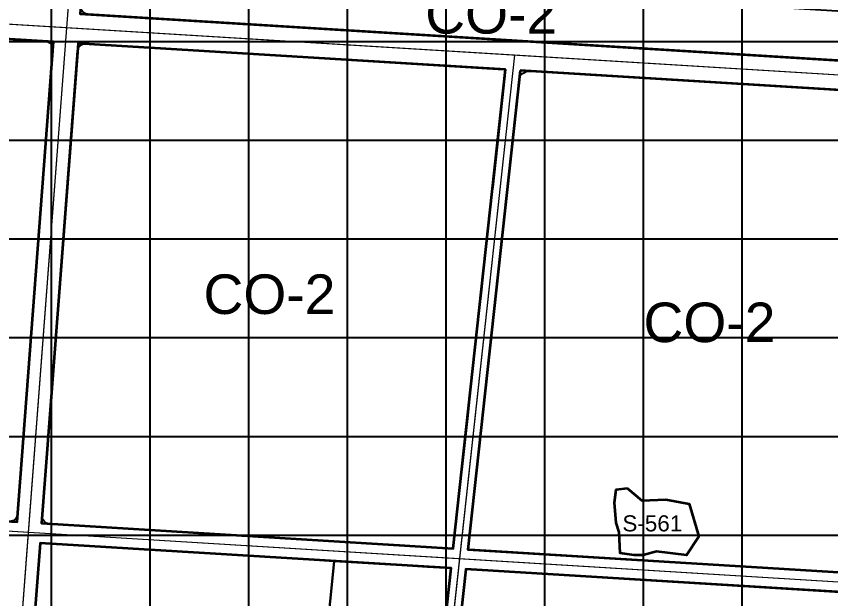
# Model space of a CAD drawing. Header units: millimetres. Extents: x 464536 to 476893, y 870501 to 881610.
# Drawn here: x 467364 to 468190, y 873436 to 874026 of the extents above; entities that cross this region are included whole.
import ezdxf
from ezdxf.enums import TextEntityAlignment as Align

# ---------------------------------------------------------------- set-up
doc = ezdxf.new("R2010")
doc.units = ezdxf.units.MM
for name, color, linetype, lineweight in [('Center_1', 7, 'Continuous', 5), ('Land Use Code', 7, 'Continuous', 35), ('Proposed Road Net work', 7, 'Continuous', 35), ('Services', 170, 'Continuous', 35)]:
    doc.layers.add(name, color=color, linetype=linetype, lineweight=lineweight)
doc.layers.add('Commerce_ Business _ Trade', color=10, linetype='Continuous')
doc.layers.add('Grid1', color=7, linetype='Continuous')
doc.styles.add('Arial', font='arial.ttf')

msp = doc.modelspace()

# ---------------------------------------------------------------- linework, layer by layer
at = {"layer": 'Center_1'}
for points in [[(467202.2, 871205.22), (467415.66, 874013.8), (467534.59, 875578.54)], [(468355.42, 873956.2), (468352.98, 873956.35), (465187.59, 874150.37)], [(467869.4, 873985.99), (467651.27, 871991.39), (467575.38, 871146.7), (467574.31, 871134.81)], [(468295.79, 873446.39), (468280.28, 873447.34), (467194.85, 873513.87), (467146.67, 873516.83), (466598.37, 873550.44), (466593.32, 873550.75), (465274.74, 873631.57)]]:
    msp.add_lwpolyline(points, dxfattribs=at)
for points in [[(467415.66, 874013.8, 0), (467475.98, 874807.42, 0)], [(467415.66, 874013.8, 0), (466995.51, 874039.55, 0)], [(467376.82, 873502.72, 0), (467415.66, 874013.8, 0)], [(467869.4, 873985.99, 0), (467415.66, 874013.8, 0)], [(467869.4, 873985.99, 0), (467813.62, 873475.95, 0)], [(468355.42, 873956.2, 0), (468352.98, 873956.35, 0), (467869.4, 873985.99, 0)], [(467376.82, 873502.72, 0), (467194.85, 873513.87, 0)], [(467365.97, 873359.96, 0), (467376.82, 873502.72, 0)], [(467813.62, 873475.95, 0), (467376.82, 873502.72, 0)], [(467813.62, 873475.95, 0), (467773.25, 873106.79, 0)], [(468295.79, 873446.39, 0), (468280.28, 873447.34, 0), (467813.62, 873475.95, 0)]]:
    msp.add_polyline3d(points, dxfattribs=at)
at = {"layer": 'Commerce_ Business _ Trade'}
for points in [[(468262.96, 874026.99), (468257.19, 873977.25), (467437.08, 874027.52, -0.418506), (467429.87, 874035.79), (467433.07, 874077.86)], [(467758.34, 873489.35), (467397.85, 873511.45, -0.418507), (467390.65, 873519.72), (467426.43, 873990.51, -0.409931), (467434.58, 873997.61), (467852.66, 873971.99), (467859.46, 873971.57), (467860.28, 873971.52), (467853.42, 873908.84), (467853.06, 873905.59), (467847.27, 873852.59), (467846.89, 873849.11), (467843.12, 873814.68), (467842.44, 873808.4), (467836.62, 873755.22), (467836.21, 873751.44), (467830.98, 873703.64), (467829.64, 873691.39), (467823.08, 873631.43), (467821.97, 873621.25), (467816.3, 873569.41), (467815.33, 873560.59), (467807.22, 873486.36), (467784.37, 873487.76)], [(467773.52, 873178.25), (467765.05, 873181.76), (467735.16, 873194.15), (467735.14, 873194.15), (467733.91, 873194.66, -0.000594), (467726.74, 873197.65), (467711.97, 873203.85, -0.001789), (467690.44, 873213.05, -0.002436), (467661.23, 873225.82), (467683.71, 873446.39), (467686.5, 873473.72), (467760.78, 873469.17), (467781.35, 873467.9), (467805.04, 873466.45), (467789.65, 873325.76), (467788.78, 873317.82), (467781.64, 873252.5), (467779.06, 873228.94), (467776.71, 873207.44)]]:
    msp.add_lwpolyline(points, format="xyb", close=True, dxfattribs=at)
for points in [[(467002.98, 874024.07), (467394.25, 874000.09, -0.418506), (467401.46, 873991.82), (467365.67, 873521.02, -0.409932), (467357.52, 873513.92)], [(467380.11, 873381.03), (467388.54, 873491.98), (467651.77, 873475.85), (467686.5, 873473.72), (467683.71, 873446.39), (467661.23, 873225.82, 0.002436)], [(467781.86, 873116.57), (467820.02, 873465.5, -0.017983), (467820.91, 873465.48), (468254.64, 873438.89)]]:
    msp.add_lwpolyline(points, format="xyb", dxfattribs=at)
msp.add_polyline3d([(468256.97, 873458.79, 0), (467823.93, 873485.33, 0), (467822.22, 873485.56, 0), (467874.59, 873964.46, 0), (467875.92, 873966.14, 0), (467877.53, 873967.56, 0), (467879.35, 873968.69, 0), (467881.34, 873969.48, 0), (467883.44, 873969.91, 0), (467885.58, 873969.97, 0), (467885.61, 873969.97, 0), (468248.86, 873947.7, 0)], dxfattribs=at)
msp.add_polyline3d([(467990.56, 873479.78, 0), (467999.82, 873479.52, 0), (468013.32, 873483.48, 0), (468043.74, 873479.52, 0), (468056.18, 873498.57, 0), (468046.39, 873531.64, 0), (468022.84, 873536.14, 0), (467998.5, 873535.08, 0), (467983.68, 873547.51, 0), (467972.37, 873546.22, 0), (467970.65, 873533.13, 0), (467972.51, 873512.36, 0), (467975.55, 873502.83, 0), (467976.54, 873481.63, 0)], close=True, dxfattribs=at)
at = {"layer": 'Grid1'}
for p, q in [((467400, 870600), (467400, 881600)), ((467500, 870600), (467500, 881600)), ((467600, 870600), (467600, 881600)), ((467700, 870600), (467700, 881600)), ((467800, 870600), (467800, 881600)), ((467900, 870600), (467900, 881600)), ((468000, 870600), (468000, 881600)), ((468100, 870600), (468100, 881600)), ((464700, 874000), (472600, 874000)), ((464700, 873900), (472600, 873900)), ((464700, 873800), (472600, 873800)), ((464700, 873700), (472600, 873700)), ((464700, 873600), (472600, 873600)), ((464700, 873500), (472600, 873500))]:
    msp.add_line(p, q, dxfattribs=at)
at = {"layer": 'Proposed Road Net work'}
for points in [[(467487.8, 874798.02, 0), (467429.28, 874027.99, 0), (468342.16, 873972.04, 0), (468373.01, 874238.14, 0), (468022.17, 874685.52, 0), (467947.5, 874773.81, 0)], [(467487.8, 874798.02, 0), (467429.28, 874027.99, 0), (468342.16, 873972.04, 0), (468373.01, 874238.14, 0), (468022.17, 874685.52, 0), (467947.5, 874773.81, 0)], [(467203.02, 873523.39, 0), (467365.1, 873513.46, 0), (467402.05, 873999.61, 0), (467002.98, 874024.07, 0)], [(467203.02, 873523.39, 0), (467365.1, 873513.46, 0), (467402.05, 873999.61, 0), (467002.98, 874024.07, 0)], [(467767.51, 873123.31, 0), (467805.04, 873466.45, 0), (467388.54, 873491.98, 0), (467378.93, 873365.61, 0)], [(467767.51, 873123.31, 0), (467805.04, 873466.45, 0), (467388.54, 873491.98, 0), (467378.93, 873365.61, 0)], [(468279.65, 873437.36, 0), (467820.03, 873465.53, 0), (467781.86, 873116.48, 0)], [(468279.65, 873437.36, 0), (467820.03, 873465.53, 0), (467781.86, 873116.48, 0)]]:
    msp.add_polyline3d(points, dxfattribs=at)
for points in [[(467860.28, 873971.52, 0), (467427, 873998.08, 0), (467390.05, 873511.93, 0), (467807.22, 873486.36, 0)], [(467860.28, 873971.52, 0), (467427, 873998.08, 0), (467390.05, 873511.93, 0), (467807.22, 873486.36, 0)], [(467875.26, 873970.6, 0), (467822.2, 873485.44, 0), (468280.9, 873457.32, 0), (468281.96, 873457.26, 0), (468319.56, 873779.15, 0), (468323.63, 873814.34, 0), (468338.67, 873942.2, 0)], [(467875.26, 873970.6, 0), (467822.2, 873485.44, 0), (468280.9, 873457.32, 0), (468281.96, 873457.26, 0), (468319.56, 873779.15, 0), (468323.63, 873814.34, 0), (468338.67, 873942.2, 0)]]:
    msp.add_polyline3d(points, close=True, dxfattribs=at)
at = {"layer": 'Services'}
msp.add_lwpolyline([(467983.68, 873547.51), (467998.5, 873535.08), (468022.84, 873536.14), (468046.39, 873531.64), (468056.18, 873498.57), (468043.74, 873479.52), (468013.32, 873483.48), (467999.82, 873479.52), (467990.56, 873479.78), (467976.54, 873481.63), (467975.55, 873502.83), (467972.51, 873512.36), (467970.65, 873533.13), (467972.37, 873546.22)], close=True, dxfattribs=at)

# ---------------------------------------------------------------- texts
at = {"layer": 'Land Use Code', "color": 7, "true_color": 0xffffff, "style": 'Arial'}
for s, height, p in [('CO-2', 40.076, (467845.76, 873995.98)), ('CO-2', 40.076, (467620.97, 873711.97)), ('CO-2', 40.076, (468066.98, 873683.42)), ('S-561', 16.285, (468009.09, 873498.87))]:
    msp.add_text(s, height=height, dxfattribs=at).set_placement(p, align=Align.BOTTOM_CENTER)

doc.saveas('drawing.dxf')
